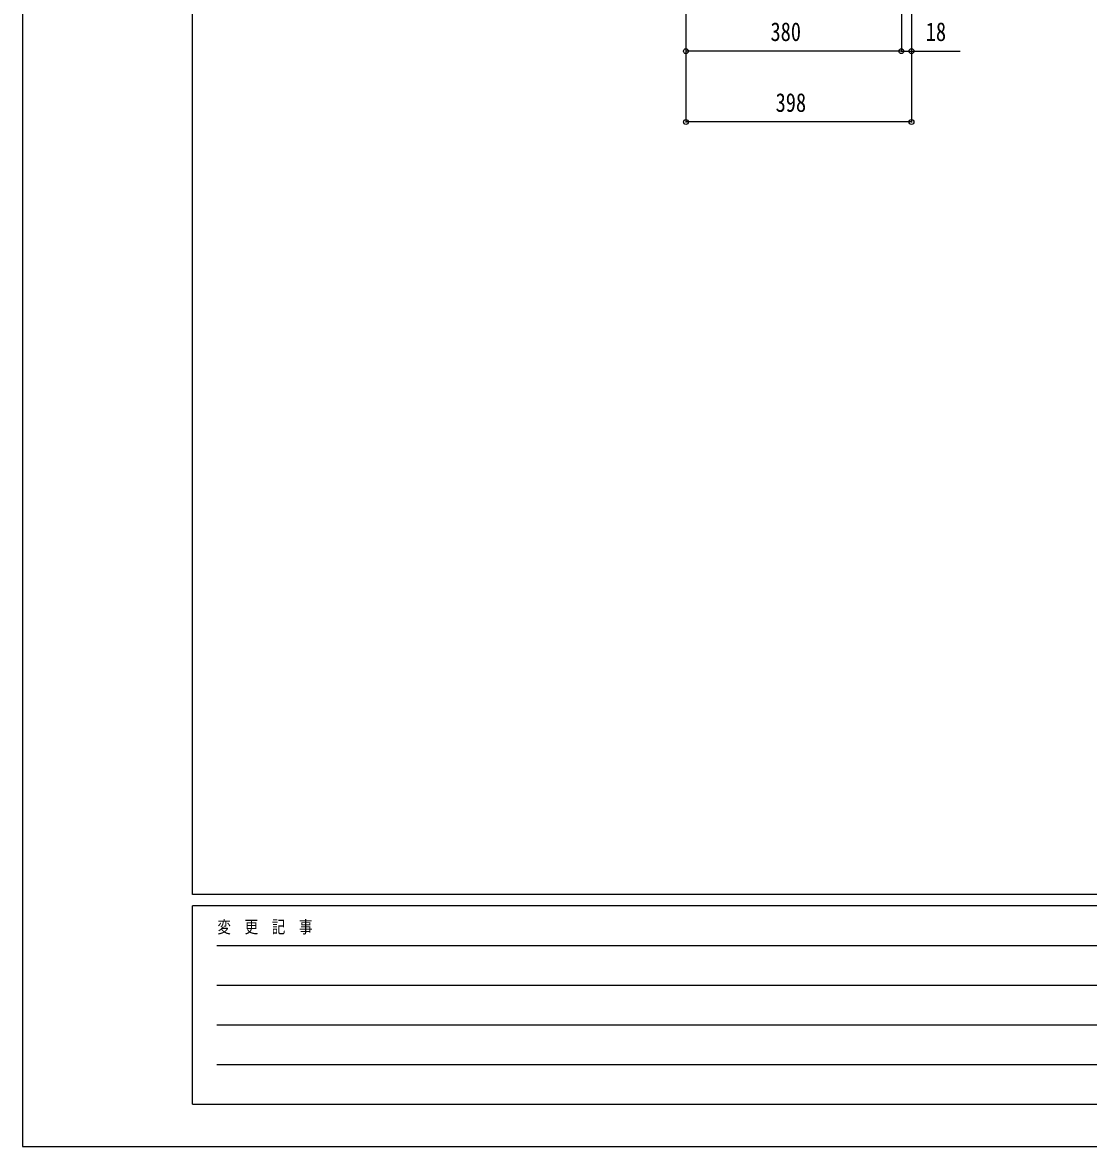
# Model space of a CAD drawing. Units: millimetres, scale not verified. Extents: x -4205 to 4205, y -2970 to 2970.
# Drawn here: x -4205 to -2325, y -2970 to -986 of the extents above; entities that cross this region are included whole.
import ezdxf
from ezdxf.enums import TextEntityAlignment as Align

# ---------------------------------------------------------------- set-up
doc = ezdxf.new("R2010")
doc.units = ezdxf.units.MM
doc.header["$LTSCALE"] = 20
doc.layers.add('0-5_YKK_D', color=6, linetype='Continuous')
doc.layers.add('0-6_YKK_ZWAK', color=7, linetype='Continuous')
doc.styles.add('ＭＳ ゴシック', font='')
doc.styles.get('ＭＳ ゴシック').set_extended_font_data('MS Gothic')

msp = doc.modelspace()

# ---------------------------------------------------------------- linework, layer by layer
at = {"layer": '0-5_YKK_D'}
for p, q in [((-3034.98, -787.96), (-3034.98, -1037.96)), ((-3034.98, -787.96), (-3034.98, -1162.96)), ((-2654.98, -787.96), (-2654.98, -1037.96)), ((-2654.98, -787.96), (-2654.98, -1037.96)), ((-2636.98, -784.96), (-2636.98, -1037.96)), ((-2636.98, -784.96), (-2636.98, -1162.96)), ((-2654.98, -1036.96), (-3034.98, -1036.96)), ((-2636.98, -1161.96), (-3034.98, -1161.96))]:
    msp.add_line(p, q, dxfattribs=at)
msp.add_lwpolyline([(-2654.98, -1036.96), (-2636.98, -1036.96), (-2551.18, -1036.96)], dxfattribs=at)
for centre in [(-3034.98, -1036.96), (-2654.98, -1036.96), (-2654.98, -1036.96), (-2636.98, -1036.96), (-3034.98, -1161.96), (-2636.98, -1161.96)]:
    msp.add_circle(centre, 4.25, dxfattribs=at)
at = {"layer": '0-6_YKK_ZWAK'}
for p, q in [((-3904.98, -2525), (-3904.98, 2775)), ((3895.02, -2525), (-3904.98, -2525)), ((-1304.98, -2545), (-3904.98, -2545)), ((-3904.98, -2895), (-3904.98, -2545)), ((-3862.48, -2615), (-1354.98, -2615)), ((-3862.48, -2685), (-1354.98, -2685)), ((-3862.48, -2755), (-1354.98, -2755)), ((-3862.48, -2825), (-1354.98, -2825)), ((-3904.98, -2895), (-1304.98, -2895))]:
    msp.add_line(p, q, dxfattribs=at)
msp.add_lwpolyline([(-4205, -2970), (4205, -2970), (4205, 2970), (-4205, 2970)], close=True, dxfattribs=at)

# ---------------------------------------------------------------- texts
at = {"layer": '0-5_YKK_D', "style": 'ＭＳ ゴシック', "width": 0.8}
for s, p in [('380', (-2885.78, -1028.96)), ('18', (-2611.98, -1028.96)), ('398', (-2876.78, -1153.96))]:
    msp.add_text(s, height=32.99, dxfattribs=at).set_placement(p, align=Align.BOTTOM_LEFT)
at = {"layer": '0-6_YKK_ZWAK', "style": 'ＭＳ ゴシック', "width": 0.8}
msp.add_text('変  更  記  事', height=21.99, dxfattribs=at).set_placement((-3861.31, -2600), align=Align.BOTTOM_LEFT)

doc.saveas('drawing.dxf')
